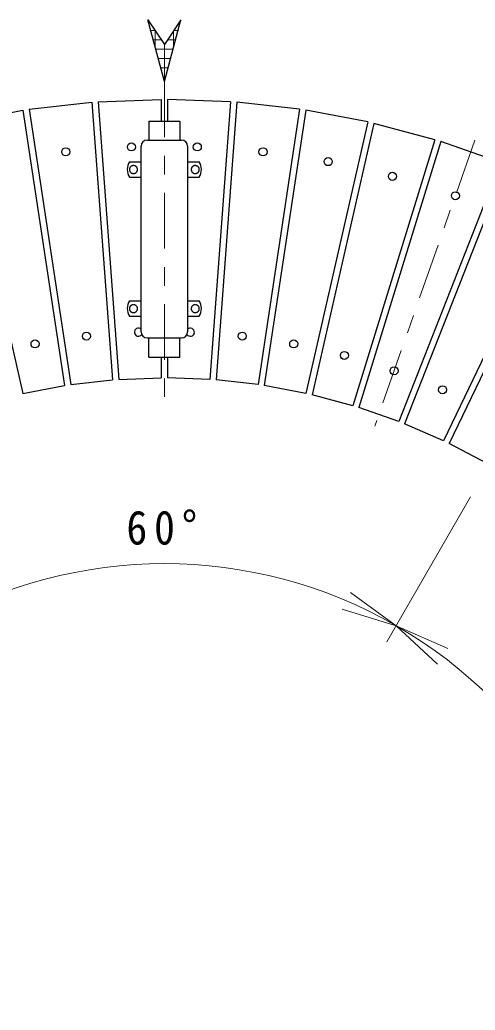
# Model space of a CAD drawing. Units: millimetres on the paper, scale 1:20. Extents: x -365 to 0, y -26 to 257.
# Drawn here: x -275 to -250.4, y 167 to 220.4 of the extents above; entities that cross this region are included whole.
import ezdxf

# ---------------------------------------------------------------- set-up
doc = ezdxf.new("R2010")
doc.units = ezdxf.units.MM
doc.linetypes.add('USER2', pattern=[6, 3, -1, 1, -1])
doc.layers.add('LY_1', color=7, linetype='Continuous', lineweight=25)
doc.styles.add('ＭＳ ゴシック', font='')
doc.styles.get('ＭＳ ゴシック').set_extended_font_data('MS Gothic')

# ---------------------------------------------------------------- blocks, each defined once
blk = doc.blocks.new('open_arrow')
at = {"color": 0, "linetype": 'Continuous', "lineweight": -2}
blk.add_lwpolyline([(7.5, 1.25), (0, 0), (7.5, -1.25)], dxfattribs=at)

msp = doc.modelspace()

# ---------------------------------------------------------------- linework, layer by layer
at = {"layer": 'LY_1'}
for p, q in [((-267.191, 217.108), (-268.084, 220.442)), ((-268.084, 220.442), (-267.191, 219.108)), ((-267.191, 217.108), (-266.298, 220.442)), ((-266.298, 220.442), (-267.191, 219.108)), ((-274.479, 215.618), (-271.1, 215.999)), ((-271.1, 215.999), (-269.978, 201.03)), ((-270.76, 216.024), (-269.638, 201.056)), ((-270.759, 216.024), (-267.362, 216.151)), ((-267.362, 216.151), (-267.362, 214.984)), ((-267.02, 216.151), (-267.02, 214.984)), ((-263.623, 216.024), (-267.02, 216.151)), ((-263.623, 216.024), (-264.745, 201.056)), ((-263.282, 215.999), (-264.404, 201.03)), ((-259.904, 215.618), (-263.282, 215.999)), ((-278.157, 214.935), (-274.816, 215.567)), ((-274.816, 215.567), (-272.579, 200.724)), ((-274.479, 215.618), (-272.241, 200.775)), ((-259.904, 215.618), (-262.141, 200.775)), ((-259.566, 215.567), (-261.803, 200.724)), ((-256.225, 214.935), (-259.566, 215.567)), ((-278.157, 214.935), (-274.817, 200.301)), ((-256.225, 214.935), (-259.565, 200.301)), ((-255.892, 214.859), (-259.232, 200.225)), ((-252.608, 213.979), (-255.892, 214.859)), ((-268.441, 203.623), (-268.441, 213.623)), ((-268.108, 213.956), (-266.274, 213.956)), ((-265.941, 213.623), (-265.941, 203.623)), ((-252.608, 213.979), (-257.033, 199.635)), ((-252.282, 213.878), (-256.706, 199.535)), ((-249.073, 212.755), (-252.282, 213.878)), ((-269.068, 212.789), (-268.419, 212.789)), ((-265.964, 212.789), (-265.314, 212.789)), ((-249.073, 212.755), (-254.557, 198.782)), ((-248.755, 212.631), (-254.239, 198.658)), ((-269.068, 211.956), (-268.441, 211.956)), ((-265.941, 211.956), (-265.314, 211.956)), ((-245.638, 211.271), (-252.151, 197.747)), ((-245.331, 211.123), (-251.844, 197.599)), ((-269.068, 205.289), (-268.441, 205.289)), ((-265.941, 205.289), (-265.314, 205.289)), ((-269.068, 204.456), (-268.419, 204.456)), ((-265.964, 204.456), (-265.314, 204.456)), ((-268.108, 203.289), (-266.274, 203.289)), ((-267.362, 202.261), (-267.362, 201.141)), ((-267.02, 202.261), (-267.02, 201.141)), ((-272.241, 200.775), (-269.978, 201.03)), ((-269.638, 201.056), (-267.362, 201.141)), ((-264.745, 201.055), (-267.02, 201.141)), ((-262.141, 200.775), (-264.404, 201.03)), ((-274.817, 200.301), (-272.579, 200.724)), ((-259.565, 200.301), (-261.803, 200.724)), ((-257.033, 199.635), (-259.232, 200.225)), ((-254.557, 198.782), (-256.706, 199.535)), ((-252.151, 197.747), (-254.239, 198.658)), ((-249.83, 196.535), (-251.844, 197.599))]:
    msp.add_line(p, q, dxfattribs=at)
at = {"layer": 'LY_1', "lineweight": 13}
for p, q in [((-268.062, 220.357), (-268.027, 220.357)), ((-266.355, 220.357), (-266.321, 220.357)), ((-267.928, 219.857), (-267.692, 219.857)), ((-267.691, 218.974), (-267.691, 219.855)), ((-266.691, 218.974), (-266.691, 219.855)), ((-266.69, 219.857), (-266.455, 219.857)), ((-267.794, 219.357), (-267.358, 219.357)), ((-267.191, 217.108), (-267.191, 219.108)), ((-267.025, 219.357), (-266.589, 219.357)), ((-267.66, 218.857), (-266.723, 218.857)), ((-267.526, 218.357), (-266.857, 218.357)), ((-267.392, 217.857), (-266.991, 217.857)), ((-267.258, 217.357), (-267.125, 217.357)), ((-250.682, 194.723), (-255.194, 186.909))]:
    msp.add_line(p, q, dxfattribs=at)
at = {"layer": 'LY_1', "linetype": 'USER2', "lineweight": 13}
for p, q in [((-267.191, 217.108), (-267.191, 199.5)), ((-250.457, 213.946), (-255.852, 198.529))]:
    msp.add_line(p, q, dxfattribs=at)
at = {"layer": 'LY_1', "color": 150}
for p, q in [((-268.024, 214.984), (-266.358, 214.984)), ((-268.024, 214.984), (-268.024, 213.956)), ((-266.358, 214.984), (-266.358, 213.956)), ((-268.024, 202.261), (-268.024, 203.289)), ((-266.358, 202.261), (-266.358, 203.289)), ((-268.024, 202.261), (-266.358, 202.261))]:
    msp.add_line(p, q, dxfattribs=at)
at = {"layer": 'LY_1'}
for points in [[(-268.641, 212.369), (-268.642, 212.388), (-268.644, 212.406), (-268.648, 212.425), (-268.654, 212.442), (-268.661, 212.46), (-268.67, 212.476), (-268.68, 212.492), (-268.692, 212.507), (-268.705, 212.521), (-268.719, 212.534), (-268.734, 212.545), (-268.749, 212.555), (-268.766, 212.564), (-268.784, 212.571), (-268.802, 212.577), (-268.82, 212.581), (-268.839, 212.583), (-268.858, 212.584), (-268.877, 212.583), (-268.895, 212.581), (-268.914, 212.577), (-268.932, 212.571), (-268.949, 212.564), (-268.966, 212.555), (-268.982, 212.545), (-268.997, 212.534), (-269.011, 212.521), (-269.024, 212.507), (-269.035, 212.492), (-269.045, 212.476), (-269.054, 212.46), (-269.061, 212.442), (-269.067, 212.425), (-269.071, 212.406), (-269.074, 212.388), (-269.074, 212.369), (-269.074, 212.35), (-269.071, 212.331), (-269.067, 212.313), (-269.061, 212.295), (-269.054, 212.278), (-269.045, 212.261), (-269.035, 212.245), (-269.024, 212.23), (-269.011, 212.217), (-268.997, 212.204), (-268.982, 212.192), (-268.966, 212.182), (-268.949, 212.174), (-268.932, 212.167), (-268.914, 212.161), (-268.895, 212.157), (-268.877, 212.154), (-268.858, 212.154), (-268.839, 212.154), (-268.82, 212.157), (-268.802, 212.161), (-268.784, 212.167), (-268.766, 212.174), (-268.749, 212.182), (-268.734, 212.192), (-268.719, 212.204), (-268.705, 212.217), (-268.692, 212.23), (-268.68, 212.245), (-268.67, 212.261), (-268.661, 212.278), (-268.654, 212.295), (-268.648, 212.313), (-268.644, 212.331), (-268.642, 212.35)], [(-265.308, 212.369), (-265.309, 212.388), (-265.311, 212.406), (-265.315, 212.425), (-265.321, 212.442), (-265.328, 212.46), (-265.337, 212.476), (-265.347, 212.492), (-265.359, 212.507), (-265.371, 212.521), (-265.385, 212.534), (-265.4, 212.545), (-265.416, 212.555), (-265.433, 212.564), (-265.45, 212.571), (-265.468, 212.577), (-265.487, 212.581), (-265.506, 212.583), (-265.524, 212.584), (-265.543, 212.583), (-265.562, 212.581), (-265.581, 212.577), (-265.599, 212.571), (-265.616, 212.564), (-265.633, 212.555), (-265.649, 212.545), (-265.664, 212.534), (-265.678, 212.521), (-265.69, 212.507), (-265.702, 212.492), (-265.712, 212.476), (-265.721, 212.46), (-265.728, 212.442), (-265.734, 212.425), (-265.738, 212.406), (-265.74, 212.388), (-265.741, 212.369), (-265.74, 212.35), (-265.738, 212.331), (-265.734, 212.313), (-265.728, 212.295), (-265.721, 212.278), (-265.712, 212.261), (-265.702, 212.245), (-265.69, 212.23), (-265.678, 212.217), (-265.664, 212.204), (-265.649, 212.192), (-265.633, 212.182), (-265.616, 212.174), (-265.599, 212.167), (-265.581, 212.161), (-265.562, 212.157), (-265.543, 212.154), (-265.524, 212.154), (-265.506, 212.154), (-265.487, 212.157), (-265.468, 212.161), (-265.45, 212.167), (-265.433, 212.174), (-265.416, 212.182), (-265.4, 212.192), (-265.385, 212.204), (-265.371, 212.217), (-265.359, 212.23), (-265.347, 212.245), (-265.337, 212.261), (-265.328, 212.278), (-265.321, 212.295), (-265.315, 212.313), (-265.311, 212.331), (-265.309, 212.35)], [(-268.641, 204.869), (-268.642, 204.888), (-268.644, 204.906), (-268.648, 204.925), (-268.654, 204.943), (-268.661, 204.96), (-268.67, 204.977), (-268.68, 204.992), (-268.692, 205.007), (-268.705, 205.021), (-268.719, 205.034), (-268.734, 205.045), (-268.749, 205.055), (-268.766, 205.064), (-268.784, 205.071), (-268.802, 205.077), (-268.82, 205.081), (-268.839, 205.083), (-268.858, 205.084), (-268.877, 205.083), (-268.895, 205.081), (-268.914, 205.077), (-268.932, 205.071), (-268.949, 205.064), (-268.966, 205.055), (-268.982, 205.045), (-268.997, 205.034), (-269.011, 205.021), (-269.024, 205.007), (-269.035, 204.992), (-269.045, 204.977), (-269.054, 204.96), (-269.061, 204.943), (-269.067, 204.925), (-269.071, 204.906), (-269.074, 204.888), (-269.074, 204.869), (-269.074, 204.85), (-269.071, 204.831), (-269.067, 204.813), (-269.061, 204.795), (-269.054, 204.778), (-269.045, 204.761), (-269.035, 204.745), (-269.024, 204.73), (-269.011, 204.717), (-268.997, 204.704), (-268.982, 204.693), (-268.966, 204.682), (-268.949, 204.674), (-268.932, 204.667), (-268.914, 204.661), (-268.895, 204.657), (-268.877, 204.654), (-268.858, 204.654), (-268.839, 204.654), (-268.82, 204.657), (-268.802, 204.661), (-268.784, 204.667), (-268.766, 204.674), (-268.749, 204.682), (-268.734, 204.693), (-268.719, 204.704), (-268.705, 204.717), (-268.692, 204.73), (-268.68, 204.745), (-268.67, 204.761), (-268.661, 204.778), (-268.654, 204.795), (-268.648, 204.813), (-268.644, 204.831), (-268.642, 204.85)], [(-265.308, 204.869), (-265.309, 204.888), (-265.311, 204.906), (-265.315, 204.925), (-265.321, 204.943), (-265.328, 204.96), (-265.337, 204.977), (-265.347, 204.992), (-265.359, 205.007), (-265.371, 205.021), (-265.385, 205.034), (-265.4, 205.045), (-265.416, 205.055), (-265.433, 205.064), (-265.45, 205.071), (-265.468, 205.077), (-265.487, 205.081), (-265.506, 205.083), (-265.524, 205.084), (-265.543, 205.083), (-265.562, 205.081), (-265.581, 205.077), (-265.599, 205.071), (-265.616, 205.064), (-265.633, 205.055), (-265.649, 205.045), (-265.664, 205.034), (-265.678, 205.021), (-265.69, 205.007), (-265.702, 204.992), (-265.712, 204.977), (-265.721, 204.96), (-265.728, 204.943), (-265.734, 204.925), (-265.738, 204.906), (-265.74, 204.888), (-265.741, 204.869), (-265.74, 204.85), (-265.738, 204.831), (-265.734, 204.813), (-265.728, 204.795), (-265.721, 204.778), (-265.712, 204.761), (-265.702, 204.745), (-265.69, 204.73), (-265.678, 204.717), (-265.664, 204.704), (-265.649, 204.693), (-265.633, 204.682), (-265.616, 204.674), (-265.599, 204.667), (-265.581, 204.661), (-265.562, 204.657), (-265.543, 204.654), (-265.524, 204.654), (-265.506, 204.654), (-265.487, 204.657), (-265.468, 204.661), (-265.45, 204.667), (-265.433, 204.674), (-265.416, 204.682), (-265.4, 204.693), (-265.385, 204.704), (-265.371, 204.717), (-265.359, 204.73), (-265.347, 204.745), (-265.337, 204.761), (-265.328, 204.778), (-265.321, 204.795), (-265.315, 204.813), (-265.311, 204.831), (-265.309, 204.85)]]:
    msp.add_lwpolyline(points, close=True, dxfattribs=at)
for centre in [(-268.967, 213.589), (-265.415, 213.589), (-272.509, 213.324), (-261.873, 213.324), (-258.36, 212.795), (-254.897, 212.004), (-251.503, 210.957), (-271.39, 203.387), (-262.992, 203.387), (-274.163, 202.969), (-260.219, 202.969), (-257.485, 202.345), (-254.806, 201.518), (-252.195, 200.494)]:
    msp.add_circle(centre, 0.217, dxfattribs=at)
for centre, radius, start, end in [((-268.108, 213.623), 0.333, 90, 180), ((-266.274, 213.623), 0.333, 360, 90), ((-268.424, 212.373), 0.767, 147.0792, 212.9208), ((-265.958, 212.373), 0.767, 327.0792, 32.9208), ((-268.424, 204.873), 0.767, 147.0792, 212.9208), ((-265.958, 204.873), 0.767, 327.0792, 32.9208), ((-268.593, 203.596), 0.217, 45.3785, 327.9295), ((-268.108, 203.623), 0.333, 180, 270), ((-266.274, 203.623), 0.333, 270, 0), ((-265.789, 203.596), 0.217, 212.0792, 134.6102)]:
    msp.add_arc(centre, radius, start, end, dxfattribs=at)
at = {"layer": 'LY_1', "lineweight": 13}
for centre, start, end in [((-267.192, 166.124), 60.0001, 119.9997), ((-267.19, 166.124), 0, 59.9999)]:
    msp.add_arc(centre, 24.998, start, end, dxfattribs=at)

# ---------------------------------------------------------------- block references
at = {"layer": 'LY_1', "lineweight": 13, "xscale": 0.4, "yscale": 0.4}
for p, rotation in [((-254.693, 187.773), 153.4), ((-254.691, 187.773), 326.6)]:
    msp.add_blockref('open_arrow', p, dxfattribs=dict(at, rotation=rotation))

# ---------------------------------------------------------------- texts
at = {"layer": 'LY_1', "insert": (-267.192, 192.122), "char_height": 1.833, "attachment_point": 8, "style": 'ＭＳ ゴシック'}
msp.add_mtext('\\T1.33;\\W0.9;60°', dxfattribs=at)

doc.saveas('drawing.dxf')
